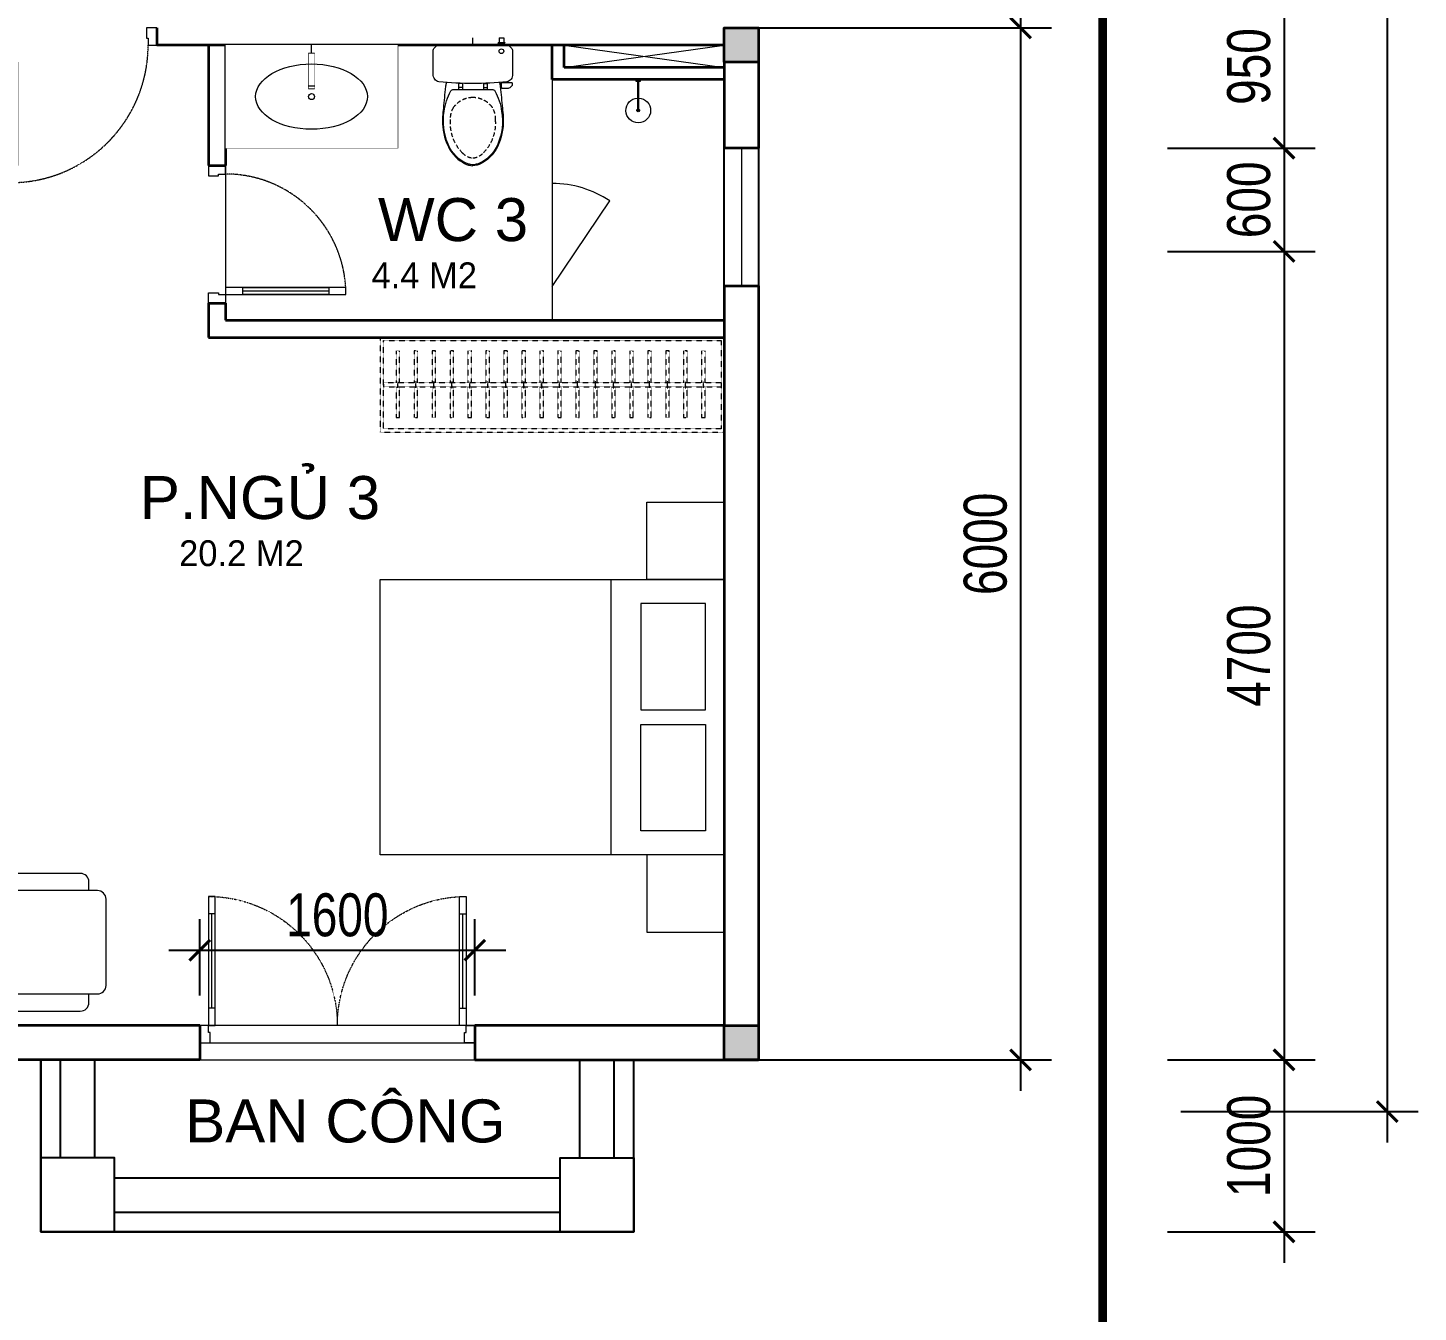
# Model space of a CAD drawing. Header units: millimetres. Extents: x 33748 to 451939, y -263262 to 62681.
# Drawn here: x 217559 to 225644, y -246105 to -238639 of the extents above; entities that cross this region are included whole.
import ezdxf

# ---------------------------------------------------------------- set-up
doc = ezdxf.new("R2010")
doc.units = ezdxf.units.MM
doc.header["$PDMODE"] = 98
for name, pattern in [('CENTER', [50.8, 31.75, -6.35, 6.35, -6.35]), ('DASHED', [0.75, 0.5, -0.25]), ('HIDDEN', [0.375, 0.25, -0.125]), ('X-5M-G-MB PHONGNGU$0$HIDDEN2', [0.1875, 0.125, -0.0625]), ('xref-thap C (mb tang 32-2)$0$HIDDEN', [0.375, 0.25, -0.125]), ('Xref-VCMT-BT3 - tuong bao$0$HIDDEN', [0.375, 0.25, -0.125])]:
    doc.linetypes.add(name, pattern=pattern)
doc.layers.get('Defpoints').update_dxf_attribs({"color": 202, "lineweight": 13})
for name, color, linetype, lineweight in [('-CONCRETE', 1, 'Continuous', 35), ('-DOOR', 137, 'Continuous', 9), ('-FURNITURE', 46, 'Continuous', 9), ('-LINE1', 7, 'Continuous', 18), ('-RANH GIOI KHU DAT', 12, 'CENTER', 18), ('-TEXT', 7, 'Continuous', 15), ('-WALL', 4, 'Continuous', 35), ('Bighome_khuat', 251, 'DASHED', 5)]:
    doc.layers.add(name, color=color, linetype=linetype, lineweight=lineweight)
for name, color, linetype in [('-HATCH CONCRETE', 54, 'Continuous'), ('1-NETMANH', 8, 'Continuous'), ('12. NET DIM', 9, 'Continuous'), ('SOLO', 7, 'Continuous'), ('TEXT25', 2, 'Continuous')]:
    doc.layers.add(name, color=color, linetype=linetype)
doc.styles.add('AVANH', font='', dxfattribs={"width": 0.8})
doc.styles.get("Standard").update_dxf_attribs({"font": 'arial.ttf'})
doc.styles.add('T1', font='', dxfattribs={"height": 200})
doc.styles.get('AVANH').set_extended_font_data('.VnAvantH')
doc.styles.get('T1').set_extended_font_data('VNgeometric Light')
doc.dimstyles.new('C_100A3', dxfattribs={"dimscale": 100, "dimtxt": 2.5, "dimasz": 1.2, "dimexe": 1.8, "dimexo": 0, "dimgap": 0.75, "dimtad": 1, "dimdec": 0, "dimzin": 0, "dimdsep": 46, "dimtxsty": 'AVANH', "dimblk": 'ARCHTICK', "dimcen": 0, "dimdle": 1.8, "dimclrd": 256, "dimclre": 256, "dimclrt": 7, "dimadec": 0, "dimazin": 0, "dimtfac": 0.0001, "dimtdec": 0, "dimtix": 1, "dimtmove": 2, "dimatfit": 3, "dimldrblk": 'ARCHTICK', "dimfxl": 1.8, "dimtolj": 1, "dimtzin": 0, "dimarcsym": 0})

# ---------------------------------------------------------------- blocks, each defined once
blk = doc.blocks.new('*U53')
at = {"color": 251}
blk.add_line((-70, 100), (-70, 700), dxfattribs=at)
for points in [[(-50, 0), (-50, 800), (-90, 800), (-90, 0)], [(-50, 100), (-90, 100), (-90, 700), (-50, 700)], [(-900, -100), (-840, -100), (-840, -40), (-850, -40), (-850, 0), (-900, 0)], [(0, -100), (-60, -100), (-60, -40), (-50, -40), (-50, 0), (0, 0)]]:
    blk.add_lwpolyline(points, close=True)
at = {"layer": 'Bighome_khuat', "linetype": 'Xref-VCMT-BT3 - tuong bao$0$HIDDEN'}
blk.add_arc((-50, 0), 800, 90, 180, dxfattribs=at)
blk = doc.blocks.new('Sink_Cicle')
blk.add_lwpolyline([(17.5, -50), (-17.5, -50), (-17.5, -252.3), (17.5, -252.3)], close=True)
blk.add_circle((0, -300), 17.5)
at = {"layer": 'Defpoints'}
blk.add_line((0, -100), (0, 0), dxfattribs=at)
blk.add_wipeout([(17.5, -50), (-17.5, -50), (-17.5, -252.3), (17.5, -252.3)])
at = {"layer": '-FURNITURE', "linetype": 'Continuous'}
blk.add_ellipse((0, -300), major_axis=(-325, 0), ratio=0.584615, dxfattribs=at)
blk.add_line((-17.5, -237.3), (17.5, -237.3))
blk = doc.blocks.new('*U33')
at = {"ltscale": 300}
blk.add_lwpolyline([(0, 0), (1000, 0), (1000, -600), (0, -600)], close=True, dxfattribs=at)
blk.add_wipeout([(0, 0), (1000, 0), (1000, -600), (0, -600)], dxfattribs=at)
blk.add_blockref('Sink_Cicle', (500, 0), dxfattribs=at)
blk = doc.blocks.new('A$C18091ED7')
for p, q in [((0, -42.1), (0, 0)), ((146.1, -26.6), (179.2, -26.6)), ((146.1, -26.6), (146.1, -30.2)), ((146.1, -30.2), (165.8, -30.2)), ((153.1, -36.8), (146.1, -30.2)), ((152.3, 0), (152.3, -26.6)), ((152.3, 0), (179.2, 0)), ((153.1, -36.8), (165.8, -36.8)), ((153.1, -39.7), (153.1, -36.8)), ((153.1, -39.7), (178.4, -39.7)), ((153.1, -39.7), (178.4, -39.7)), ((153.1, -39.7), (153.1, -42.1)), ((185.4, -30.2), (165.8, -30.2)), ((178.4, -36.8), (165.8, -36.8)), ((185.4, -30.2), (178.4, -36.8)), ((178.4, -36.8), (178.4, -39.7)), ((178.4, -39.7), (178.4, -42.1)), ((179.2, 0), (179.2, -26.6)), ((179.2, -26.6), (185.4, -26.6)), ((185.4, -26.6), (185.4, -30.2)), ((-83.3, -267.4), (-83.3, -300)), ((-83.3, -278.5), (-83.3, -287.6)), ((-60.9, -290), (-83.3, -290)), ((-62.9, -265.4), (-81.3, -265.4)), ((-60.9, -267.4), (-60.9, -300)), ((60.9, -267.4), (60.9, -300)), ((60.9, -290), (83.3, -290)), ((62.9, -265.4), (81.3, -265.4)), ((83.3, -267.4), (83.3, -300)), ((83.3, -278.5), (83.3, -287.6)), ((165.4, -262), (165.4, -289.7)), ((167.9, -259.5), (228.1, -259.5)), ((167.9, -292.2), (206.7, -292.2)), ((230.6, -274.3), (230.6, -262))]:
    blk.add_line(p, q)
for points in [[(230, -218.5, -0.137407), (225.5, -234.6), (221.8, -240.7, -0.236081), (198.3, -255.5, -0.051961), (-198.3, -255.5, -0.236081), (-221.8, -240.7), (-225.5, -234.6, -0.137407), (-230, -218.5), (-230, -72, -0.198912), (-226.4, -63.2), (-208.9, -45.8, -0.198912), (-200.1, -42.1), (0, -42.1), (200.1, -42.1, -0.198912), (208.9, -45.8), (226.4, -63.2, -0.198912), (230, -72)], [(144.1, -619, -0.212405), (26.3, -734.5, -0.027685), (-0.6, -738.6, -0.022279), (-26.3, -734.5, -0.212405), (-144.1, -619, -0.142796), (-167.2, -428, -0.093005), (-127.9, -309.1, -0.256439), (-111.2, -300), (0, -300), (111.2, -300, -0.256439), (127.9, -309.1, -0.093005), (167.2, -428, -0.142796)]]:
    blk.add_lwpolyline(points, format="xyb", close=True)
at = {"linetype": 'xref-thap C (mb tang 32-2)$0$HIDDEN', "ltscale": 100}
blk.add_lwpolyline([(61, -669, -0.199031), (0, -698.8, -0.199031), (-61, -669, -0.218924), (-131.9, -478.3, -0.153791), (-112.5, -404, -0.236701), (0, -347.6, -0.236701), (112.5, -404, -0.153791), (131.9, -478.3, -0.218924)], format="xyb", close=True, dxfattribs=at)
blk.add_circle((165.8, -78.4), 13.9)
for centre, radius, start, end in [((-81.3, -267.4), 1.98, 90, 180), ((-62.9, -267.4), 1.98, 0, 90), ((62.9, -267.4), 1.98, 90, 180), ((81.3, -267.4), 1.98, 0, 90), ((167.9, -262), 2.47, 90, 180), ((167.9, -289.7), 2.47, 180, 270), ((206.7, -276.7), 15.5, 270, 306.46585), ((168.4, -224.8), 80.1, 306.46585, 320.31229), ((228.1, -274.3), 2.47, 320.31229, 0)]:
    blk.add_arc(centre, radius, start, end)
for points in [[(-155.6, -259.5), (-156.6, -267.3), (-164.3, -328.4), (-169.2, -385.1), (-183.7, -527.8), (-135.6, -679.1), (-50.3, -735.2), (-19.7, -741.1), (0, -743.7)], [(155.6, -259.5), (156.6, -267.3), (164.3, -328.4), (169.2, -385.1), (183.7, -527.8), (135.6, -679.1), (50.3, -735.2), (19.7, -741.1), (0, -743.7)]]:
    blk.add_open_spline(points, degree=3, knots=[130.613938, 130.613938, 130.613938, 130.613938, 152.852109, 311.129351, 417.703951, 561.383393, 697.692632, 710.812262, 710.812262, 710.812262, 710.812262])
blk = doc.blocks.new('shower')
for points in [[(180919.3, -32316.5), (180912.3, -32316.5), (180912.3, -32146.6), (180919.3, -32146.6)], [(180929.4, -32326.6), (180902.3, -32326.6), (180902.3, -32316.5), (180929.4, -32316.5)]]:
    blk.add_lwpolyline(points, close=True)
for radius, start, end in [(72, 272.79067, 267.20933), (8.35, 294.83554, 245.16446)]:
    blk.add_arc((180915.8, -32146.6), radius, start, end)
blk = doc.blocks.new('*U52')
at = {"color": 251}
blk.add_line((-70, 100), (-70, 600), dxfattribs=at)
for points in [[(-50, 0), (-50, 700), (-90, 700), (-90, 0)], [(-50, 100), (-90, 100), (-90, 600), (-50, 600)], [(-800, -100), (-740, -100), (-740, -40), (-750, -40), (-750, 0), (-800, 0)], [(0, -100), (-60, -100), (-60, -40), (-50, -40), (-50, 0), (0, 0)]]:
    blk.add_lwpolyline(points, close=True)
at = {"layer": 'Bighome_khuat', "linetype": 'Xref-VCMT-BT3 - tuong bao$0$HIDDEN'}
blk.add_arc((-50, 0), 700, 90, 180, dxfattribs=at)
blk = doc.blocks.new('A$C32e20c34')
blk.add_line((657, 2050), (657, 450))
for points in [[(0, 2050), (450, 2050), (450, 2500), (0, 2500)], [(109, 1910), (485.5, 1910), (485.5, 1292.5), (109, 1292.5)], [(109, 590), (485.5, 590), (485.5, 1207.5), (109, 1207.5)], [(0, 450), (450, 450), (450, 0), (0, 0)]]:
    blk.add_lwpolyline(points, close=True)
blk.add_lwpolyline([(0, 2050), (2000, 2050), (2000, 450), (0, 450), (0, 2050)])
blk = doc.blocks.new('*U59')
at = {"linetype": 'X-5M-G-MB PHONGNGU$0$HIDDEN2'}
for points in [[(0, 600), (0, 0), (2181.8, 0), (2181.8, 600)], [(2161.8, 580), (2161.8, 20), (20, 20), (20, 580)], [(2161.8, 286.7), (2161.8, 313.1), (20, 313.1), (20, 286.7)], [(113.8, 319.2), (109.4, 319.2), (109.4, 280.4), (113.8, 280.4)], [(227.8, 319.2), (223.4, 319.2), (223.4, 280.4), (227.8, 280.4)], [(341.8, 319.2), (337.4, 319.2), (337.4, 280.4), (341.8, 280.4)], [(455.8, 319.2), (451.4, 319.2), (451.4, 280.4), (455.8, 280.4)], [(569.8, 319.2), (565.4, 319.2), (565.4, 280.4), (569.8, 280.4)], [(683.8, 319.2), (679.4, 319.2), (679.4, 280.4), (683.8, 280.4)], [(797.8, 319.2), (793.4, 319.2), (793.4, 280.4), (797.8, 280.4)], [(911.8, 319.2), (907.4, 319.2), (907.4, 280.4), (911.8, 280.4)], [(1025.8, 319.2), (1021.4, 319.2), (1021.4, 280.4), (1025.8, 280.4)], [(1139.8, 319.2), (1135.4, 319.2), (1135.4, 280.4), (1139.8, 280.4)], [(1253.8, 319.2), (1249.4, 319.2), (1249.4, 280.4), (1253.8, 280.4)], [(1367.8, 319.2), (1363.4, 319.2), (1363.4, 280.4), (1367.8, 280.4)], [(1481.8, 319.2), (1477.4, 319.2), (1477.4, 280.4), (1481.8, 280.4)], [(1595.8, 319.2), (1591.4, 319.2), (1591.4, 280.4), (1595.8, 280.4)], [(1709.8, 319.2), (1705.4, 319.2), (1705.4, 280.4), (1709.8, 280.4)], [(1823.8, 319.2), (1819.4, 319.2), (1819.4, 280.4), (1823.8, 280.4)], [(1937.8, 319.2), (1933.4, 319.2), (1933.4, 280.4), (1937.8, 280.4)], [(2051.8, 319.2), (2047.4, 319.2), (2047.4, 280.4), (2051.8, 280.4)]]:
    blk.add_lwpolyline(points, close=True, dxfattribs=at)
for points in [[(122.2, 313.1), (122.2, 515.2), (100.2, 515.2), (100.2, 313.1)], [(236.2, 313.1), (236.2, 515.2), (214.2, 515.2), (214.2, 313.1)], [(350.2, 313.1), (350.2, 515.2), (328.2, 515.2), (328.2, 313.1)], [(464.2, 313.1), (464.2, 515.2), (442.2, 515.2), (442.2, 313.1)], [(578.2, 313.1), (578.2, 515.2), (556.2, 515.2), (556.2, 313.1)], [(692.2, 313.1), (692.2, 515.2), (670.2, 515.2), (670.2, 313.1)], [(806.2, 313.1), (806.2, 515.2), (784.2, 515.2), (784.2, 313.1)], [(920.2, 313.1), (920.2, 515.2), (898.2, 515.2), (898.2, 313.1)], [(1034.2, 313.1), (1034.2, 515.2), (1012.2, 515.2), (1012.2, 313.1)], [(1148.2, 313.1), (1148.2, 515.2), (1126.2, 515.2), (1126.2, 313.1)], [(1262.2, 313.1), (1262.2, 515.2), (1240.2, 515.2), (1240.2, 313.1)], [(1376.2, 313.1), (1376.2, 515.2), (1354.2, 515.2), (1354.2, 313.1)], [(1490.2, 313.1), (1490.2, 515.2), (1468.2, 515.2), (1468.2, 313.1)], [(1604.2, 313.1), (1604.2, 515.2), (1582.2, 515.2), (1582.2, 313.1)], [(1718.2, 313.1), (1718.2, 515.2), (1696.2, 515.2), (1696.2, 313.1)], [(1832.2, 313.1), (1832.2, 515.2), (1810.2, 515.2), (1810.2, 313.1)], [(1946.2, 313.1), (1946.2, 515.2), (1924.2, 515.2), (1924.2, 313.1)], [(2060.2, 313.1), (2060.2, 515.2), (2038.2, 515.2), (2038.2, 313.1)], [(100.2, 286.7), (100.2, 92.1), (122.2, 92.1), (122.2, 286.7)], [(214.2, 286.7), (214.2, 92.1), (236.2, 92.1), (236.2, 286.7)], [(328.2, 286.7), (328.2, 92.1), (350.2, 92.1), (350.2, 286.7)], [(442.2, 286.7), (442.2, 92.1), (464.2, 92.1), (464.2, 286.7)], [(556.2, 286.7), (556.2, 92.1), (578.2, 92.1), (578.2, 286.7)], [(670.2, 286.7), (670.2, 92.1), (692.2, 92.1), (692.2, 286.7)], [(784.2, 286.7), (784.2, 92.1), (806.2, 92.1), (806.2, 286.7)], [(898.2, 286.7), (898.2, 92.1), (920.2, 92.1), (920.2, 286.7)], [(1012.2, 286.7), (1012.2, 92.1), (1034.2, 92.1), (1034.2, 286.7)], [(1126.2, 286.7), (1126.2, 92.1), (1148.2, 92.1), (1148.2, 286.7)], [(1240.2, 286.7), (1240.2, 92.1), (1262.2, 92.1), (1262.2, 286.7)], [(1354.2, 286.7), (1354.2, 92.1), (1376.2, 92.1), (1376.2, 286.7)], [(1468.2, 286.7), (1468.2, 92.1), (1490.2, 92.1), (1490.2, 286.7)], [(1582.2, 286.7), (1582.2, 92.1), (1604.2, 92.1), (1604.2, 286.7)], [(1696.2, 286.7), (1696.2, 92.1), (1718.2, 92.1), (1718.2, 286.7)], [(1810.2, 286.7), (1810.2, 92.1), (1832.2, 92.1), (1832.2, 286.7)], [(1924.2, 286.7), (1924.2, 92.1), (1946.2, 92.1), (1946.2, 286.7)], [(2038.2, 286.7), (2038.2, 92.1), (2060.2, 92.1), (2060.2, 286.7)]]:
    blk.add_lwpolyline(points, dxfattribs=at)
blk = doc.blocks.new('A$C5C575821')
at = {"layer": '-CONCRETE'}
h = blk.add_hatch(color=256, dxfattribs=at)
h.dxf.hatch_style = 1
h.paths.add_polyline_path([(0, 200), (0, 0), (200, 0), (200, 200)])
blk.add_lwpolyline([(0, 0), (200, 0), (200, 200), (0, 200)], close=True, dxfattribs=at)
blk = doc.blocks.new('_ARCHTICK')
at = {"const_width": 0.15}
blk.add_lwpolyline([(-0.5, -0.5), (0.5, 0.5)], dxfattribs=at)
blk = doc.blocks.new('*D1233')
at = {"layer": '12. NET DIM', "lineweight": -2, "transparency": 16777216}
for p, q in [((224864.1, -238208.6), (224864.1, -239518.6)), ((224185.6, -238388.6), (225044.1, -238388.6)), ((224185.6, -239338.6), (225044.1, -239338.6))]:
    blk.add_line(p, q, dxfattribs=at)
at = {"layer": 'Defpoints', "color": 0, "transparency": 16777216}
for p in [(224185.6, -238388.6), (224185.6, -239338.6), (224864.1, -239338.6)]:
    blk.add_point(p, dxfattribs=at)
at = {"layer": '12. NET DIM', "lineweight": -2, "transparency": 16777216, "xscale": 120, "yscale": 120, "zscale": 120}
for p, rotation in [((224864.1, -238388.6), 90), ((224864.1, -239338.6), 270)]:
    blk.add_blockref('_ARCHTICK', p, dxfattribs=dict(at, rotation=rotation))
at = {"layer": '12. NET DIM', "color": 7, "transparency": 16777216, "insert": (224659.8, -238863.6), "char_height": 250, "attachment_point": 5, "rotation": 90, "style": 'AVANH'}
blk.add_mtext('\\A1;950', dxfattribs=at)
blk = doc.blocks.new('*D1234')
at = {"layer": '12. NET DIM', "lineweight": -2, "transparency": 16777216}
for p, q in [((224864.1, -239158.6), (224864.1, -240118.6)), ((224185.6, -239338.6), (225044.1, -239338.6)), ((224185.6, -239938.6), (225044.1, -239938.6))]:
    blk.add_line(p, q, dxfattribs=at)
at = {"layer": 'Defpoints', "color": 0, "transparency": 16777216}
for p in [(224185.6, -239338.6), (224185.6, -239938.6), (224864.1, -239938.6)]:
    blk.add_point(p, dxfattribs=at)
at = {"layer": '12. NET DIM', "lineweight": -2, "transparency": 16777216, "xscale": 120, "yscale": 120, "zscale": 120}
for p, rotation in [((224864.1, -239338.6), 90), ((224864.1, -239938.6), 270)]:
    blk.add_blockref('_ARCHTICK', p, dxfattribs=dict(at, rotation=rotation))
at = {"layer": '12. NET DIM', "color": 7, "transparency": 16777216, "insert": (224659.8, -239638.6), "char_height": 250, "attachment_point": 5, "rotation": 90, "style": 'AVANH'}
blk.add_mtext('\\A1;600', dxfattribs=at)
blk = doc.blocks.new('*D1235')
at = {"layer": '12. NET DIM', "lineweight": -2, "transparency": 16777216}
for p, q in [((218559.4, -244265), (218559.4, -243821.2)), ((220159.1, -244265), (220159.1, -243821.2)), ((218379.4, -244001.2), (220339.1, -244001.2))]:
    blk.add_line(p, q, dxfattribs=at)
at = {"layer": 'Defpoints', "color": 0, "transparency": 16777216}
for p in [(220159.1, -244001.2), (218559.4, -244265), (220159.1, -244265)]:
    blk.add_point(p, dxfattribs=at)
at = {"layer": '12. NET DIM', "lineweight": -2, "transparency": 16777216, "xscale": 120, "yscale": 120, "zscale": 120, "rotation": 180}
blk.add_blockref('_ARCHTICK', (218559.4, -244001.2), dxfattribs=at)
at = {"layer": '12. NET DIM', "lineweight": -2, "transparency": 16777216, "xscale": 120, "yscale": 120, "zscale": 120}
blk.add_blockref('_ARCHTICK', (220159.1, -244001.2), dxfattribs=at)
at = {"layer": '12. NET DIM', "color": 7, "transparency": 16777216, "insert": (219359.2, -243797), "char_height": 250, "attachment_point": 5, "style": 'AVANH'}
blk.add_mtext('\\A1;1600', dxfattribs=at)
blk = doc.blocks.new('A$C7d565662')
for p, q in [((0, 750.9), (0, 150.2)), ((750.9, 801), (50.1, 801)), ((801, 150.2), (801, 750.9)), ((100.1, 650.8), (100.1, 50.1)), ((650.8, 700.8), (150.2, 700.8)), ((700.8, 50.1), (700.8, 650.8)), ((700.8, 600.7), (100.1, 600.7)), ((50.1, 100.1), (100.1, 100.1)), ((700.8, 100.1), (750.9, 100.1)), ((150.2, 0), (650.8, 0))]:
    blk.add_line(p, q)
for centre, start, end in [((50.1, 750.9), 90, 180), ((750.9, 750.9), 0, 90), ((150.2, 650.8), 90, 180), ((650.8, 650.8), 0, 90), ((50.1, 150.2), 180, 270), ((750.9, 150.2), 270, 0), ((150.2, 50.1), 180, 270), ((650.8, 50.1), 270, 0)]:
    blk.add_arc(centre, 50.1, start, end)
blk = doc.blocks.new('*U262')
for p, q in [((-1509.7, 649.8), (-1549.7, 649.8)), ((-1529.7, 100), (-1529.7, 649.8)), ((-90, 649.8), (-50, 649.8)), ((-70, 100), (-70, 649.8)), ((-1509.7, 100), (-1549.7, 100)), ((-90, 100), (-50, 100))]:
    blk.add_line(p, q)
for points in [[(-1549.7, 0), (-1509.7, 0), (-1509.7, 749.8), (-1549.7, 749.8)], [(-50, 0), (-90, 0), (-90, 749.8), (-50, 749.8)], [(-1599.7, -100), (-1539.7, -100), (-1539.7, -40), (-1549.7, -40), (-1549.7, 0), (-1599.7, 0)], [(0, -100), (-60, -100), (-60, -40), (-50, -40), (-50, 0), (0, 0)]]:
    blk.add_lwpolyline(points, close=True)
at = {"linetype": 'HIDDEN', "ltscale": 0.1}
for centre, start, end in [((-1549.7, 0), 0, 89.99996), ((-50, 0), 90.00004, 180)]:
    blk.add_arc(centre, 749.8, start, end, dxfattribs=at)
blk = doc.blocks.new('*D1283')
at = {"layer": '12. NET DIM', "lineweight": -2, "transparency": 16777216}
for p, q in [((224864.1, -244458.6), (224864.1, -245818.6)), ((224185.6, -244638.6), (225044.1, -244638.6)), ((224185.6, -245638.6), (225044.1, -245638.6))]:
    blk.add_line(p, q, dxfattribs=at)
at = {"layer": 'Defpoints', "color": 0, "transparency": 16777216}
for p in [(224185.6, -244638.6), (224185.6, -245638.6), (224864.1, -245638.6)]:
    blk.add_point(p, dxfattribs=at)
at = {"layer": '12. NET DIM', "lineweight": -2, "transparency": 16777216, "xscale": 120, "yscale": 120, "zscale": 120}
for p, rotation in [((224864.1, -244638.6), 90), ((224864.1, -245638.6), 270)]:
    blk.add_blockref('_ARCHTICK', p, dxfattribs=dict(at, rotation=rotation))
at = {"layer": '12. NET DIM', "color": 7, "transparency": 16777216, "insert": (224659.8, -245138.6), "char_height": 250, "attachment_point": 5, "rotation": 90, "style": 'AVANH'}
blk.add_mtext('\\A1;1000', dxfattribs=at)
blk = doc.blocks.new('*D1175')
at = {"layer": '12. NET DIM', "lineweight": -2, "transparency": 16777216}
for p, q in [((224864.1, -239758.6), (224864.1, -244818.6)), ((224185.6, -239938.6), (225044.1, -239938.6)), ((224185.6, -244638.6), (225044.1, -244638.6))]:
    blk.add_line(p, q, dxfattribs=at)
at = {"layer": 'Defpoints', "color": 0, "transparency": 16777216}
for p in [(224185.6, -239938.6), (224185.6, -244638.6), (224864.1, -244638.6)]:
    blk.add_point(p, dxfattribs=at)
at = {"layer": '12. NET DIM', "lineweight": -2, "transparency": 16777216, "xscale": 120, "yscale": 120, "zscale": 120}
for p, rotation in [((224864.1, -239938.6), 90), ((224864.1, -244638.6), 270)]:
    blk.add_blockref('_ARCHTICK', p, dxfattribs=dict(at, rotation=rotation))
at = {"layer": '12. NET DIM', "color": 7, "transparency": 16777216, "insert": (224659.8, -242288.6), "char_height": 250, "attachment_point": 5, "rotation": 90, "style": 'AVANH'}
blk.add_mtext('\\A1;4700', dxfattribs=at)
blk = doc.blocks.new('*D1176')
at = {"layer": '12. NET DIM', "lineweight": -2, "transparency": 16777216}
for p, q in [((225464.1, -231258.2), (225464.1, -245118.6)), ((224185.6, -231438.2), (225644.1, -231438.2)), ((224264.1, -244938.6), (225644.1, -244938.6))]:
    blk.add_line(p, q, dxfattribs=at)
at = {"layer": 'Defpoints', "color": 0, "transparency": 16777216}
for p in [(224185.6, -231438.2), (224264.1, -244938.6), (225464.1, -244938.6)]:
    blk.add_point(p, dxfattribs=at)
at = {"layer": '12. NET DIM', "lineweight": -2, "transparency": 16777216, "xscale": 120, "yscale": 120, "zscale": 120}
for p, rotation in [((225464.1, -231438.2), 90), ((225464.1, -244938.6), 270)]:
    blk.add_blockref('_ARCHTICK', p, dxfattribs=dict(at, rotation=rotation))
at = {"layer": '12. NET DIM', "color": 7, "transparency": 16777216, "insert": (225259.8, -238188.4), "char_height": 250, "attachment_point": 5, "rotation": 90, "style": 'AVANH'}
blk.add_mtext('\\A1;13500', dxfattribs=at)
blk = doc.blocks.new('*D1162')
at = {"layer": '-HATCH CONCRETE', "lineweight": -2, "transparency": 16777216}
for p, q in [((223332.2, -238458.6), (223332.2, -244818.6)), ((221809.1, -238638.6), (223512.2, -238638.6)), ((221809.1, -244638.6), (223512.2, -244638.6))]:
    blk.add_line(p, q, dxfattribs=at)
at = {"layer": 'Defpoints', "color": 0, "transparency": 16777216}
for p in [(221809.1, -238638.6), (221809.1, -244638.6), (223332.2, -244638.6)]:
    blk.add_point(p, dxfattribs=at)
at = {"layer": '-HATCH CONCRETE', "lineweight": -2, "transparency": 16777216, "xscale": 120, "yscale": 120, "zscale": 120}
for p, rotation in [((223332.2, -238638.6), 90), ((223332.2, -244638.6), 270)]:
    blk.add_blockref('_ARCHTICK', p, dxfattribs=dict(at, rotation=rotation))
at = {"layer": '-HATCH CONCRETE', "color": 7, "transparency": 16777216, "insert": (223127.9, -241638.6), "char_height": 250, "attachment_point": 5, "rotation": 90, "style": 'AVANH'}
blk.add_mtext('\\A1;6000', dxfattribs=at)
blk = doc.blocks.new('ARCHTICK')
at = {"color": 0, "linetype": 'ByBlock', "const_width": 0.15}
blk.add_lwpolyline([(-0.5, -0.5), (0.5, 0.5)], dxfattribs=at)

msp = doc.modelspace()

# ---------------------------------------------------------------- linework, layer by layer
at = {"layer": '-DOOR'}
for points in [[(221609.1, -240138.6), (221809.1, -240138.6), (221809.1, -239338.6), (221609.1, -239338.6)], [(220159.1, -244438.6), (218559.4, -244438.6), (218559.4, -244638.6), (220159.1, -244638.6)]]:
    msp.add_lwpolyline(points, close=True, dxfattribs=at)
for points in [[(221709.1, -239338.6), (221709.1, -240138.6)], [(218709.1, -239438.6), (218709.1, -240238.6)], [(218559.4, -244538.6), (220159.1, -244538.6)]]:
    msp.add_lwpolyline(points, dxfattribs=at)
at = {"layer": '-FURNITURE'}
msp.add_line((220609.1, -238938.6), (220609.1, -240338.6), dxfattribs=at)
for points in [[(220679.1, -238868.6), (221609.1, -238738.6)], [(220679.1, -238738.6), (221609.1, -238868.6)], [(220609.1, -240143.4), (220943.4, -239645.1)]]:
    msp.add_lwpolyline(points, dxfattribs=at)
msp.add_arc((220609.1, -240143.4), 600, 56.13652, 90, dxfattribs=at)
at = {"layer": '-HATCH CONCRETE'}
msp.add_lwpolyline([(221609.1, -239338.6), (221809.1, -239338.6), (221809.1, -240138.6), (221609.1, -240138.6)], close=True, dxfattribs=at)
at = {"layer": '-LINE1'}
msp.add_lwpolyline([(221084.1, -244638.6), (221084.1, -245638.6), (217634.4, -245638.6), (217634.4, -244638.6)], dxfattribs=at)
at = {"layer": '-RANH GIOI KHU DAT', "linetype": 'HIDDEN', "ltscale": 10, "const_width": 50}
msp.add_lwpolyline([(223809.1, -229138.2), (204809.1, -229138.2), (204809.1, -244138.2), (209809.1, -249138.2), (223809.1, -249138.2)], close=True, dxfattribs=at)
at = {"layer": '-WALL'}
for p, q in [((218309.1, -238638.6), (218309.1, -238738.6)), ((221809.1, -238638.6), (221809.1, -239338.6)), ((221609.1, -238738.6), (218309.1, -238738.6)), ((218609.1, -238738.6), (218609.1, -239438.6)), ((218709.1, -238738.6), (218709.1, -239438.6)), ((220609.1, -238938.6), (220609.1, -238738.6)), ((220679.1, -238868.6), (220679.1, -238738.6)), ((221609.1, -238868.6), (220679.1, -238868.6)), ((221609.1, -238938.6), (220609.1, -238938.6)), ((221809.1, -239338.6), (221609.1, -239338.6)), ((218609.1, -239438.6), (218709.1, -239438.6)), ((221609.1, -240138.6), (221609.1, -244438.6)), ((218609.1, -240238.6), (218609.1, -240438.6)), ((218609.1, -240238.6), (218709.1, -240238.6)), ((218709.1, -240238.6), (218709.1, -240338.6)), ((218709.1, -240338.6), (221609.1, -240338.6)), ((218609.1, -240438.6), (221609.1, -240438.6)), ((218559.4, -244438.6), (217109.4, -244438.6)), ((218559.4, -244438.6), (218559.4, -244638.6)), ((221609.1, -244438.6), (220159.1, -244438.6)), ((220159.1, -244438.6), (220159.1, -244638.6)), ((218559.4, -244638.6), (216909.4, -244638.6)), ((220159.1, -244638.6), (221809.1, -244638.6))]:
    msp.add_line(p, q, dxfattribs=at)
for points in [[(221609.1, -238838.6), (221609.1, -239338.6)], [(221609.1, -240138.6), (221809.1, -240138.6)], [(221809.1, -240138.6), (221809.1, -244638.6)]]:
    msp.add_lwpolyline(points, dxfattribs=at)
at = {"layer": '1-NETMANH'}
for p, q in [((217634.4, -245638.6), (217634.4, -244638.6)), ((221084.1, -245638.6), (221084.1, -244638.6)), ((221084.1, -245638.6), (217634.4, -245638.6))]:
    msp.add_line(p, q, dxfattribs=at)
at = {"layer": 'SOLO'}
for points in [[(217634.4, -244638.6), (217634.4, -245638.6), (221084.1, -245638.6), (221084.1, -244638.6)], [(217749.4, -245208.6), (217749.4, -244638.6)], [(217949.4, -245208.6), (217949.4, -244638.6)], [(220769.1, -245208.6), (220769.1, -244638.6)], [(220969.1, -245208.6), (220969.1, -244638.6)], [(218064.4, -245323.6), (220654.1, -245323.6)], [(218064.4, -245523.6), (220654.1, -245523.6)]]:
    msp.add_lwpolyline(points, dxfattribs=at)
for points in [[(217634.4, -245638.6), (218064.4, -245638.6), (218064.4, -245208.6), (217634.4, -245208.6)], [(221084.1, -245638.6), (220654.1, -245638.6), (220654.1, -245208.6), (221084.1, -245208.6)]]:
    msp.add_lwpolyline(points, close=True, dxfattribs=at)

# ---------------------------------------------------------------- block references
at = {"layer": '-DOOR'}
for name, p, rotation in [('*U53', (217409.1, -238738.6), 180), ('*U52', (218709.1, -240238.6), 270)]:
    msp.add_blockref(name, p, dxfattribs=dict(at, rotation=rotation))
at = {"layer": '-DOOR', "xscale": -1}
msp.add_blockref('*U262', (218559.4, -244438.6), dxfattribs=at)
at = {"layer": '-FURNITURE'}
msp.add_blockref('A$C18091ED7', (220147.4, -238696.4), dxfattribs=at)
at = {"layer": '-FURNITURE', "xscale": -1, "rotation": 180}
msp.add_blockref('shower', (40193.2, -271265.2), dxfattribs=at)
at = {"layer": '-FURNITURE', "extrusion": (0, 0, -1), "xscale": -0.916666666665974, "yscale": 0.916666666665974, "zscale": -0.916666666665974}
msp.add_blockref('*U59', (-219609.1, -240988.6), dxfattribs=at)
at = {"layer": '-FURNITURE'}
for name, p, rotation in [('A$C32e20c34', (221609.1, -241396.3), 180), ('A$C7d565662', (218014.8, -244355.5), 90)]:
    msp.add_blockref(name, p, dxfattribs=dict(at, rotation=rotation))
at = {"layer": '-WALL', "xscale": -1}
for p in [(221809.1, -238838.6), (221809.1, -244638.6), (221809.1, -244638.6)]:
    msp.add_blockref('A$C5C575821', p, dxfattribs=at)

# ---------------------------------------------------------------- texts
at = {"layer": '-TEXT', "color": 2}
for s, p in [('WC 3', (219595.7, -239878.5)), ('P.NGỦ 3', (218210.9, -241494.3)), ('BAN CÔNG', (218474.5, -245118.7))]:
    msp.add_text(s, height=250, dxfattribs=at).set_placement(p)
at = {"layer": 'TEXT25', "style": 'T1'}
for s, rotation, p in [('4.4 M2', 0, (219558.1, -240152.2)), ('20.2 M2', 360, (218439.2, -241768))]:
    msp.add_text(s, height=150, rotation=rotation, dxfattribs=at).set_placement(p)

# ---------------------------------------------------------------- dimensions: what is measured, and where the dimension line sits
at = {"layer": '-HATCH CONCRETE'}
dim = msp.add_linear_dim(base=(223332.2, -244638.6), p1=(221809.1, -238638.6), p2=(221809.1, -244638.6), angle=90, dimstyle='C_100A3', override={"dimldrblk": 'ARCHTICK'}, dxfattribs=at)
dim.commit()
dim.dimension.update_dxf_attribs({"geometry": '*D1162', "text_midpoint": (223127.9, -241638.6)})
at = {"layer": '12. NET DIM'}
for base, p1, p2, picture, middle in [((225464.1, -244938.6), (224185.6, -231438.2), (224264.1, -244938.6), '*D1176', (225259.8, -238188.4)), ((224864.1, -239338.6), (224185.6, -238388.6), (224185.6, -239338.6), '*D1233', (224659.8, -238863.6)), ((224864.1, -239938.6), (224185.6, -239338.6), (224185.6, -239938.6), '*D1234', (224659.8, -239638.6)), ((224864.1, -244638.6), (224185.6, -239938.6), (224185.6, -244638.6), '*D1175', (224659.8, -242288.6)), ((224864.1, -245638.6), (224185.6, -244638.6), (224185.6, -245638.6), '*D1283', (224659.8, -245138.6))]:
    dim = msp.add_linear_dim(base=base, p1=p1, p2=p2, angle=90, dimstyle='C_100A3', dxfattribs=at)
    dim.commit()
    dim.dimension.update_dxf_attribs({"geometry": picture, "text_midpoint": middle})
dim = msp.add_linear_dim(base=(220159.1, -244001.2), p1=(218559.4, -244265), p2=(220159.1, -244265), dimstyle='C_100A3', dxfattribs=at)
dim.commit()
dim.dimension.update_dxf_attribs({"geometry": '*D1235', "text_midpoint": (219359.2, -243797)})

# ---------------------------------------------------------------- next in the draw order: block references
at = {"layer": '-FURNITURE', "extrusion": (0, 0, -1), "xscale": -1, "zscale": -1}
msp.add_blockref('*U33', (-218709.1, -238738.6), dxfattribs=at)

doc.saveas('drawing.dxf')
